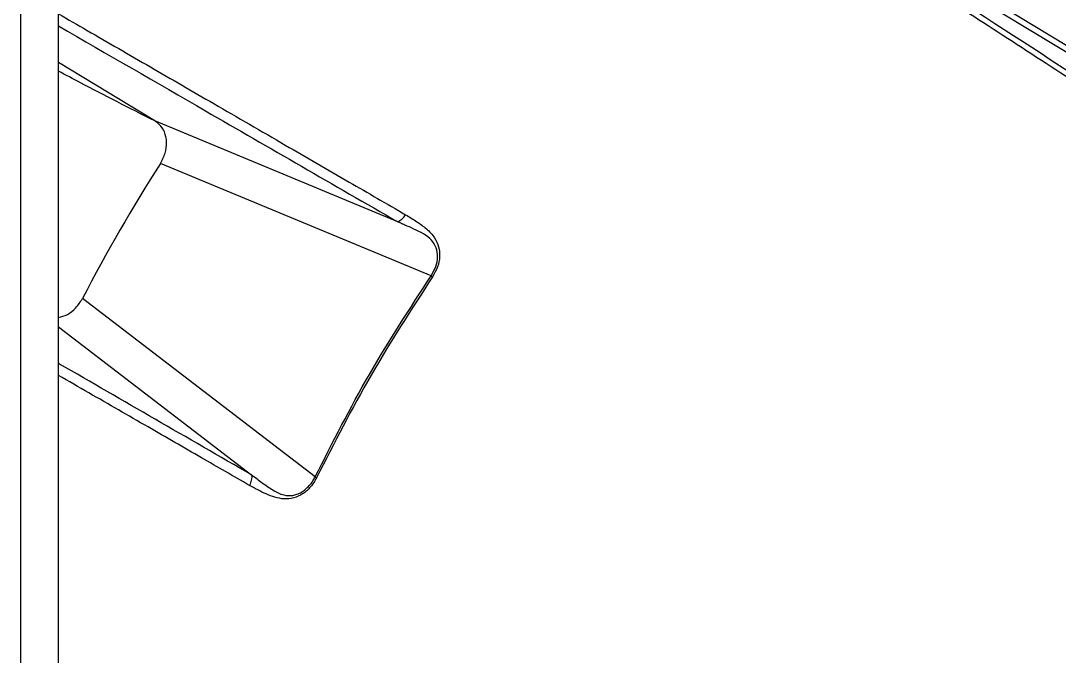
# Model space of a CAD drawing. Extents: x 2 to 136, y 1 to 99.
# Drawn here: x 99.101 to 102.768, y 11.618 to 13.86 of the extents above; entities that cross this region are included whole.
import ezdxf

# ---------------------------------------------------------------- set-up
doc = ezdxf.new("R2010")
doc.units = 0
doc.header["$MEASUREMENT"] = 0
doc.layers.add('OBJECT', color=7, linetype='CONTINUOUS')

msp = doc.modelspace()

# ---------------------------------------------------------------- linework, layer by layer
at = {"layer": 'OBJECT'}
for p, q in [((99.2336, 9.5786), (99.2336, 16.9051)), ((99.1007, 9.5018), (99.1007, 16.8284)), ((104.8109, 12.5273), (101.8054, 14.3465)), ((104.8213, 12.5449), (101.8157, 14.3641)), ((99.5735, 13.5067), (99.2336, 13.713)), ((100.4321, 13.1504), (99.5735, 13.5067)), ((100.5497, 12.96), (99.5937, 13.3565)), ((100.1402, 12.2505), (99.3187, 12.8802)), ((99.2336, 12.7803), (99.9165, 12.2572)), ((99.9165, 12.2572), (99.9165, 12.2571)), ((100.1402, 12.2505), (100.1455, 12.2475))]:
    msp.add_line(p, q, dxfattribs=at)
msp.add_arc((104.6794, 10.1027), 6.0375, 147.38935, 152.61065, dxfattribs=at)
for points, knots in [([(100.3535, 15.186), (100.7021, 14.9824), (101.3994, 14.5752), (102.4432, 13.919), (103.4848, 13.2333), (104.176, 12.7471), (104.5215, 12.5041)], [0, 0, 0, 0, 0.25003, 0.500058, 0.750055, 1, 1, 1, 1]), ([(104.5104, 12.4872), (104.3461, 12.6037), (104.0118, 12.8405), (103.5009, 13.1916), (102.9724, 13.546), (102.4421, 13.892), (101.9146, 14.227), (101.3943, 14.5482), (100.8702, 14.8633), (100.5195, 15.0665), (100.3435, 15.1684)], [0, 0, 0, 0, 0.118989, 0.241992, 0.369009, 0.500039, 0.623805, 0.748387, 0.873785, 1, 1, 1, 1]), ([(99.2336, 13.8849), (99.2674, 13.8654), (99.3753, 13.8031), (99.5581, 13.6975), (99.7912, 13.5627), (100.0254, 13.4272), (100.2513, 13.2964), (100.3934, 13.2142), (100.4598, 13.1757)], [0, 0, 0, 0, 0.083773, 0.267021, 0.450258, 0.655967, 0.839215, 1, 1, 1, 1]), ([(99.2336, 13.8422), (99.4064, 13.7424), (99.8018, 13.5142), (100.2051, 13.2814), (100.4322, 13.1504)], [0, 0, 0, 0, 0.436927, 1, 1, 1, 1]), ([(99.5735, 13.5067), (99.5288, 13.5295), (99.4411, 13.5742), (99.3277, 13.6325), (99.2594, 13.6687), (99.2336, 13.6823)], [0, 0, 0, 0, 0.391861, 0.76998, 1, 1, 1, 1]), ([(99.5937, 13.3565), (99.6, 13.3686), (99.6126, 13.3928), (99.6175, 13.4324), (99.6102, 13.468), (99.5935, 13.493), (99.5791, 13.5029), (99.5735, 13.5067)], [0, 0, 0, 0, 0.217936, 0.435232, 0.661573, 0.868603, 1, 1, 1, 1]), ([(100.4322, 13.1503), (100.4371, 13.1533), (100.4469, 13.1594), (100.4555, 13.1703), (100.4598, 13.1757)], [0, 0, 0, 0, 0.500003, 1, 1, 1, 1]), ([(100.4598, 13.1757), (100.4731, 13.1678), (100.4987, 13.1525), (100.5342, 13.1265), (100.5619, 13.0976), (100.5779, 13.0637), (100.5813, 13.0283), (100.5745, 12.9912), (100.5615, 12.9683), (100.555, 12.9568)], [0, 0, 0, 0, 0.175155, 0.335953, 0.499736, 0.628069, 0.749937, 0.875049, 1, 1, 1, 1]), ([(100.5497, 12.96), (100.5558, 12.9707), (100.568, 12.9922), (100.5741, 13.0273), (100.5692, 13.0602), (100.5517, 13.0885), (100.523, 13.1091), (100.4901, 13.125), (100.4633, 13.1369), (100.4443, 13.1451), (100.4359, 13.1487), (100.4322, 13.1503)], [0, 0, 0, 0, 0.123067, 0.246585, 0.369053, 0.491538, 0.630311, 0.772463, 0.899411, 0.955665, 1, 1, 1, 1]), ([(100.1402, 12.2505), (100.202, 12.3724), (100.3257, 12.6163), (100.475, 12.8454), (100.5497, 12.96)], [0, 0, 0, 0, 0.499779, 1, 1, 1, 1]), ([(100.555, 12.9568), (100.4804, 12.8423), (100.3313, 12.6132), (100.2074, 12.3694), (100.1455, 12.2475)], [0, 0, 0, 0, 0.500003, 1, 1, 1, 1]), ([(100.5497, 12.96), (100.5506, 12.9594), (100.5524, 12.9583), (100.5542, 12.9573), (100.555, 12.9568)], [0, 0, 0, 0, 0.500001, 1, 1, 1, 1]), ([(99.2336, 12.8132), (99.2444, 12.8161), (99.2661, 12.8219), (99.2965, 12.8458), (99.3111, 12.8684), (99.3187, 12.8802)], [0, 0, 0, 0, 0.320872, 0.646441, 1, 1, 1, 1]), ([(99.9165, 12.2571), (99.6888, 12.3886), (99.4597, 12.5209), (99.235, 12.6506), (99.2336, 12.6514)], [0, 0, 0, 0, 0.9937749, 1, 1, 1, 1]), ([(99.9083, 12.2206), (99.8519, 12.253), (99.7322, 12.322), (99.5432, 12.4307), (99.3747, 12.5277), (99.2695, 12.5883), (99.2336, 12.609)], [0, 0, 0, 0, 0.249548, 0.52926, 0.839137, 1, 1, 1, 1]), ([(102.7361, 9.8102), (102.76, 9.8924), (102.8082, 10.0583), (102.9019, 10.31), (103.0119, 10.5641), (103.1394, 10.8175), (103.2827, 11.0667), (103.4401, 11.3076), (103.6094, 11.5369), (103.7883, 11.7517), (103.9738, 11.9488), (104.1633, 12.1259), (104.354, 12.2835), (104.4823, 12.3718), (104.546, 12.4155)], [0, 0, 0, 0, 0.080321, 0.16194, 0.244772, 0.329378, 0.414487, 0.5, 0.585518, 0.670628, 0.755228, 0.838065, 0.919682, 1, 1, 1, 1]), ([(99.9165, 12.2571), (99.9164, 12.2514), (99.916, 12.2399), (99.9109, 12.227), (99.9083, 12.2206)], [0, 0, 0, 0, 0.499993, 1, 1, 1, 1]), ([(99.9165, 12.2571), (99.9288, 12.248), (99.9533, 12.2297), (99.9899, 12.2038), (100.0257, 12.1851), (100.0557, 12.1835), (100.077, 12.189), (100.0917, 12.1961), (100.1064, 12.2065), (100.12, 12.2195), (100.1318, 12.2347), (100.1376, 12.2457), (100.1402, 12.2505)], [0, 0, 0, 0, 0.167655, 0.336418, 0.499288, 0.624454, 0.681335, 0.749951, 0.805261, 0.875044, 0.945879, 1, 1, 1, 1]), ([(100.1455, 12.2475), (100.1388, 12.2362), (100.1254, 12.2136), (100.0967, 12.1892), (100.0643, 12.1743), (100.0192, 12.1706), (99.9662, 12.1885), (99.9276, 12.2099), (99.9083, 12.2206)], [0, 0, 0, 0, 0.125023, 0.25026, 0.372599, 0.500558, 0.750171, 1, 1, 1, 1])]:
    msp.add_open_spline(points, degree=3, knots=knots, dxfattribs=at)

doc.saveas('drawing.dxf')
